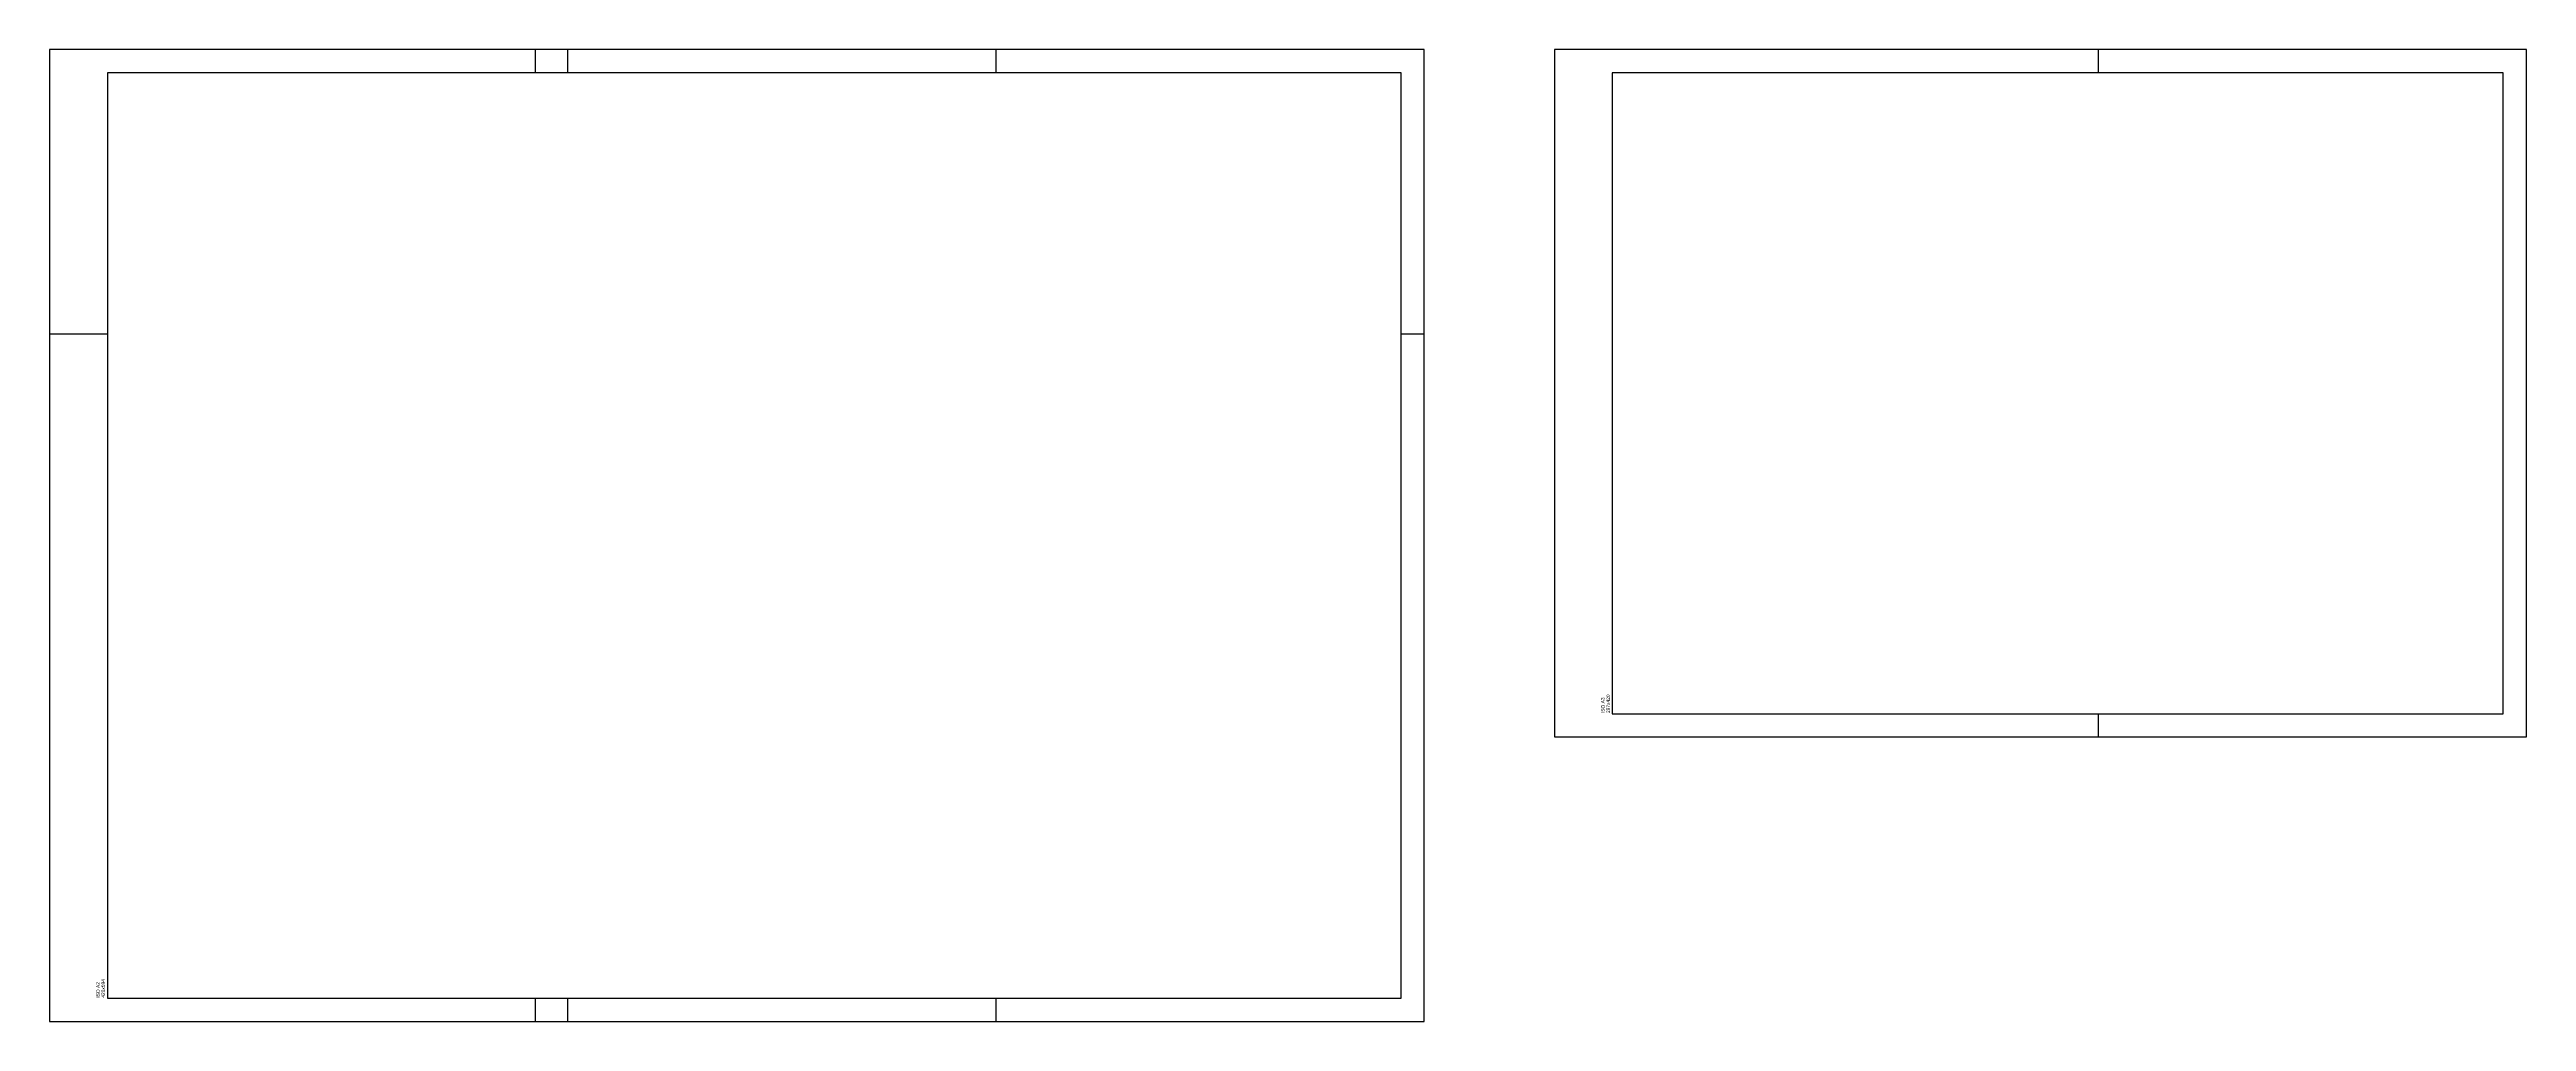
# Model space of a CAD drawing. Header units: millimetres. Extents: x 0 to 687901, y 0 to 346525.
# Drawn here: x 220726 to 327754, y 302762 to 344762 of the extents above; entities that cross this region are included whole.
import ezdxf

# ---------------------------------------------------------------- set-up
doc = ezdxf.new("R2010")
doc.units = ezdxf.units.MM
doc.layers.add('ARQ_Prancha', color=7, linetype='Continuous')
doc.layers.add('ARQ_Prancha lin_grossa', color=111, linetype='Continuous')
doc.styles.add('DES-ROMANS', font='arial.ttf')

msp = doc.modelspace()

# ---------------------------------------------------------------- linework, layer by layer
at = {"layer": 'ARQ_Prancha'}
for p, q in [((241726, 343762), (241726, 344762)), ((243126, 343762), (243126, 344762)), ((261626, 343762), (261626, 344762)), ((280126, 344762), (279126, 344762)), ((309254, 344762), (309254, 343762)), ((223226, 332462), (220726, 332462)), ((280126, 332462), (279126, 332462)), ((309254, 316062), (309254, 315062)), ((241726, 302762), (241726, 303762)), ((243126, 302762), (243126, 303762)), ((261626, 302762), (261626, 303762))]:
    msp.add_line(p, q, dxfattribs=at)
for points in [[(220726, 302762), (280126, 302762), (280126, 344762), (220726, 344762)], [(285754, 315062), (327754, 315062), (327754, 344762), (285754, 344762)]]:
    msp.add_lwpolyline(points, close=True, dxfattribs=at)
at = {"layer": 'ARQ_Prancha lin_grossa'}
for points in [[(279126, 303762), (279126, 343762), (223226, 343762), (223226, 303762), (279126, 303762)], [(326754, 316062), (326754, 343762), (288254, 343762), (288254, 316062), (326754, 316062)]]:
    msp.add_lwpolyline(points, close=True, dxfattribs=at)

# ---------------------------------------------------------------- texts
at = {"layer": 'ARQ_Prancha', "style": 'DES-ROMANS'}
for s, p in [('297x420', (288147, 316088)), ('ISO A3', (287922, 316088)), ('ISO A2', (222894, 303788)), ('420x594', (223119, 303788))]:
    msp.add_text(s, height=150, rotation=90, dxfattribs=at).set_placement(p)

doc.saveas('drawing.dxf')
